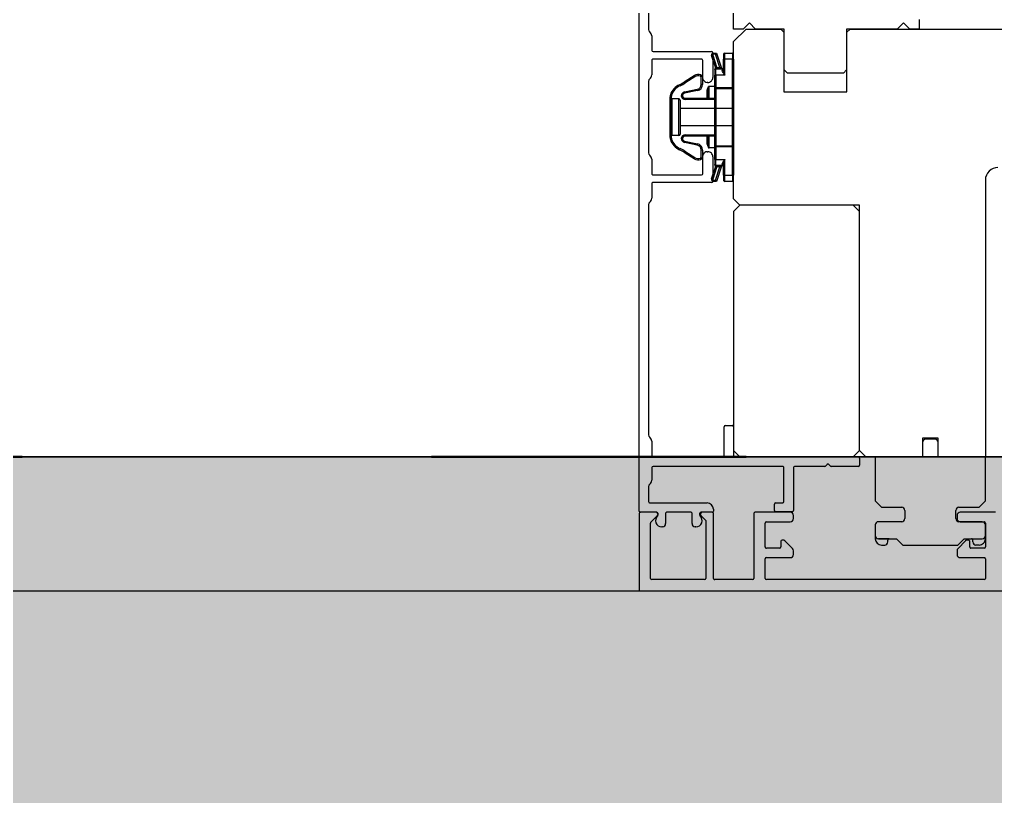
# Model space of a CAD drawing. Header units: centimetres. Extents: x 0.3 to 84.3, y 0.3 to 59.7.
# Drawn here: x 41.4031 to 41.7132, y 16.0061 to 16.253 of the extents above; entities that cross this region are included whole.
import ezdxf

# ---------------------------------------------------------------- set-up
doc = ezdxf.new("R2010")
doc.units = ezdxf.units.CM
for name, pattern in [('AUSGEZOGEN', [0]), ('LINIE_23', [0.79, 0.4, -0.13, 0, -0.13, 0, -0.13]), ('PHANTOM', [63.50000000000001, 31.75, -6.35, 6.35, -6.35, 6.35, -6.35]), ('PUNKT', [6.35, 0, -6.35]), ('RAND', [44.449999999999996, 12.7, -6.35, 12.7, -6.35, 0, -6.35]), ('VERDECKT', [9.524999999999999, 6.35, -3.175])]:
    doc.linetypes.add(name, pattern=pattern)
for name, color, linetype, lineweight in [('Bauachsen grob', 7, 'RAND', 25), ('Bodenplatte', 7, 'AUSGEZOGEN', 35), ('Decke', 7, 'AUSGEZOGEN', 35), ('Fenster', 7, 'AUSGEZOGEN', 35), ('Wand Beton bewehrt', 7, 'AUSGEZOGEN', 35)]:
    doc.layers.add(name, color=color, linetype=linetype, lineweight=lineweight)

msp = doc.modelspace()

# ---------------------------------------------------------------- hatches: boundary and pattern name
at = {"layer": 'Bodenplatte', "linetype": 'AUSGEZOGEN', "lineweight": 25, "true_color": 0xe0ffe0}
msp.add_hatch(color=254, dxfattribs=at).paths.add_polyline_path([(31.65999929904939, 16.11399973863363), (31.65999929904939, 15.95399974220991), (62.71999860480428, 15.95399974220991), (62.71999860480428, 16.11399973863363)])

# ---------------------------------------------------------------- linework, layer by layer
at = {"layer": 'Bauachsen grob', "color": 32, "linetype": 'LINIE_23', "lineweight": 50, "true_color": 0xc36e14}
msp.add_line((21.96399951577186, 16.11399973863363), (72.41599838808173, 16.11399973863363), dxfattribs=at)
at = {"layer": 'Bodenplatte', "color": 92, "linetype": 'VERDECKT', "lineweight": 35, "true_color": 0x00c600}
msp.add_line((62.71999860480428, 16.11399973863363), (31.65999929904939, 16.11399973863363), dxfattribs=at)
at = {"layer": 'Decke', "color": 92, "linetype": 'PHANTOM', "lineweight": 35, "true_color": 0x00c600}
msp.add_line((31.65999929904939, 16.11399973863363), (62.71999860480428, 16.11399973863363), dxfattribs=at)
at = {"layer": 'Fenster', "color": 7, "linetype": 'AUSGEZOGEN', "lineweight": 25}
for p, q in [((41.60000100270044, 16.09679896631606), (41.60000066734327, 16.28959896230154)), ((41.63000065273539, 16.24999901533592), (41.63000058315922, 16.28999901444177)), ((41.60301839388553, 16.27659896784108), (41.60300073646334, 16.24987359151151)), ((41.63500064914482, 16.25199902398822), (41.63300065266833, 16.24999902055415)), ((41.63700065257893, 16.2499990275117), (41.63500064914482, 16.25199902398822)), ((41.68400064804953, 16.25199910921901), (41.68200065157304, 16.24999910578495)), ((41.68600065148363, 16.24999911274253), (41.68400064804953, 16.25199910921901)), ((41.68900064613295, 16.25303670904619), (41.68900065141654, 16.24999911796076)), ((41.60400073999617, 16.2478242031389), (41.60400074797604, 16.24322420324175)), ((41.63300065266833, 16.24999902055415), (41.63000065273539, 16.24999901533592)), ((41.63000065946262, 16.24599901535735), (41.63400065241559, 16.24999902224581)), ((41.63400065241559, 16.24999902224581), (41.64500065240008, 16.2499990414352)), ((41.64610065237551, 16.24999904334027), (41.63700065257893, 16.2499990275117)), ((41.64500065240008, 16.2499990414352), (41.64600065411715, 16.24899904319691)), ((41.64600065411715, 16.24899904319691), (41.64600068716583, 16.22999904362164)), ((41.64610067498779, 16.23699904363089), (41.64610065237551, 16.24999904334027)), ((41.68200065157304, 16.24999910578495), (41.66590065193292, 16.24999907778052)), ((41.66590065193292, 16.24999907778052), (41.66590067454518, 16.23699907807109)), ((41.66600065367009, 16.24899907798499), (41.66700065190832, 16.2499990797021)), ((41.66600068671877, 16.22999907840977), (41.66600065367009, 16.24899907798499)), ((41.66700065190832, 16.2499990797021), (41.74600064946476, 16.24999921729637)), ((41.68900065141654, 16.24999911796076), (41.68600065148363, 16.24999911274253)), ((41.63000074643284, 16.19599901636043), (41.63000065946262, 16.24599901535735)), ((41.60440074866099, 16.24282420394457), (41.62300075648731, 16.24282423628884)), ((41.62303016398901, 16.24160535546089), (41.62341055371334, 16.24172906338491)), ((41.62423893813877, 16.23788849359312), (41.62303016398901, 16.24160535546089)), ((41.62340075717395, 16.24242423699407), (41.62340077074827, 16.2346242372119)), ((41.62341055371334, 16.24172906338491), (41.62461932786306, 16.23801220151713)), ((41.62360074752908, 16.24239091733353), (41.62457468898712, 16.24239091903214)), ((41.62360074752908, 16.24239091733353), (41.62360074822669, 16.24199091734249)), ((41.62428415337433, 16.24199091853443), (41.62360074822669, 16.24199091734249)), ((41.62457468898712, 16.24239091903214), (41.62428415337433, 16.24199091853443)), ((41.62565004982579, 16.2377909210105), (41.62428415337433, 16.24199091853443)), ((41.62457468898712, 16.24239091903214), (41.62603043955012, 16.23791462893451)), ((41.62680074815515, 16.24199092292342), (41.62680075094566, 16.24039092295925)), ((41.62720074744862, 16.24239092361213), (41.62960074739497, 16.24239092779785)), ((41.62720075093671, 16.24039092365684), (41.62720074744862, 16.24239092361213)), ((41.62960074739497, 16.24239092779785), (41.62960075088309, 16.24039092784256)), ((41.63000075087414, 16.24039092854023), (41.63000074808364, 16.24199092850445)), ((41.60400075354212, 16.24002420328352), (41.60400076156476, 16.23542420338626)), ((41.61980076072251, 16.24042423080369), (41.60440075283556, 16.24042420397214)), ((41.62020077157726, 16.23418991706567), (41.62020076141121, 16.24002423151019)), ((41.62423893813877, 16.23788849359312), (41.62461932786306, 16.23801220151713)), ((41.62720075093671, 16.24039092365684), (41.62680075094566, 16.24039092295925)), ((41.62680075654607, 16.23717977741299), (41.62680075094566, 16.24039092295925)), ((41.62960075088309, 16.24039092784256), (41.62720075093671, 16.24039092365684)), ((41.627200759657, 16.23539092376859), (41.62720075093671, 16.24039092365684)), ((41.62960075088309, 16.24039092784256), (41.63000075087414, 16.24039092854023)), ((41.62960076653886, 16.23141428889431), (41.62960075088309, 16.24039092784256)), ((41.63000075087414, 16.24039092854023), (41.63000076652991, 16.23141428959189)), ((41.61460811174741, 16.23338928256804), (41.61744998464621, 16.23519976224484)), ((41.61744998464621, 16.23519976224484), (41.61766490507312, 16.23486240604889)), ((41.61754373126055, 16.23525594491062), (41.6177399023646, 16.23490735218152)), ((41.61956983429909, 16.23540917560495), (41.61942832156336, 16.23503504442683)), ((41.61958017603704, 16.235405296517), (41.61944073164891, 16.23503038952127)), ((41.61970075477714, 16.23493367549236), (41.61944073164891, 16.23503038952127)), ((41.61958017603704, 16.235405296517), (41.61984019916525, 16.23530858248819)), ((41.61970075477714, 16.23493367549236), (41.61984019916525, 16.23530858248819)), ((41.62010075476818, 16.23493367618999), (41.61970075477714, 16.23493367549236)), ((41.61970075915947, 16.23242094092357), (41.61970075477714, 16.23493367549236)), ((41.62010075476818, 16.23493367618999), (41.62010075915056, 16.2324209416212)), ((41.62400075693805, 16.23699091815188), (41.62400075661427, 16.23717655861274)), ((41.62400075693805, 16.23699091815188), (41.62400075972852, 16.23539091818766)), ((41.62400075972852, 16.23539091818766), (41.6244007597196, 16.23539091888529)), ((41.62400076666402, 16.2314142791276), (41.62400075972852, 16.23539091818766)), ((41.62401233870956, 16.2372721183554), (41.62400076721897, 16.23717947198007)), ((41.62404505398652, 16.23735952280345), (41.62401233870956, 16.2372721183554)), ((41.62410961902435, 16.23745085641531), (41.62404505398652, 16.23735952280345)), ((41.62420584642859, 16.23748529752302), (41.62410961902435, 16.23745085641531)), ((41.62412965250988, 16.23747067248965), (41.62419874828777, 16.23755439546249)), ((41.62419874828777, 16.23755439546249), (41.62423929767249, 16.23764218878769)), ((41.62429280161076, 16.23749365208633), (41.62420584642859, 16.23748529752302)), ((41.62423929767249, 16.23764218878769), (41.6242564722567, 16.23772408421214)), ((41.6242564722567, 16.23772408421214), (41.62425833492174, 16.23777785247476)), ((41.62425833492174, 16.23777785247476), (41.62465812142907, 16.2377909192805)), ((41.62439871899258, 16.23748411296775), (41.62429280161076, 16.23749365208633)), ((41.62453894777144, 16.23756746216432), (41.6244007560696, 16.23748373907092)), ((41.6244007560696, 16.23748373907092), (41.62440075623148, 16.23739091884059)), ((41.62440075623148, 16.23739091884059), (41.62640075618678, 16.23739092232868)), ((41.6244007597196, 16.23539091888529), (41.62440075623148, 16.23739091884059)), ((41.627200759657, 16.23539092376859), (41.6244007597196, 16.23539091888529)), ((41.6244007597196, 16.23539091888529), (41.62440076665507, 16.23141427982519)), ((41.62462004669399, 16.23765525556018), (41.62453894777144, 16.23756746216432)), ((41.62465439600521, 16.23773715101461), (41.62462004669399, 16.23765525556018)), ((41.62465812142907, 16.2377909192805), (41.62465439600521, 16.23773715101461)), ((41.62465812142907, 16.2377909192805), (41.62565004982579, 16.2377909210105)), ((41.62603043955012, 16.23791462893451), (41.62565004982579, 16.2377909210105)), ((41.6257305121396, 16.2376672138902), (41.62565004982579, 16.2377909210105)), ((41.62603043955012, 16.23791462893451), (41.62611090207969, 16.23766721455359)), ((41.62640075618678, 16.23739092232868), (41.62640075707499, 16.23688163432508)), ((41.62648571894046, 16.23654658481646), (41.62640075707499, 16.23688163432508)), ((41.62668094025042, 16.23617455814911), (41.62648571894046, 16.23654658481646)), ((41.62690752219081, 16.23581923052857), (41.62668094025042, 16.23617455814911)), ((41.62680075654607, 16.23717977741299), (41.62684323788787, 16.23677771789903)), ((41.62684323788787, 16.23677771789903), (41.62694084899701, 16.23633128565984)), ((41.627200759657, 16.23539092376859), (41.62690752219081, 16.23581923052857)), ((41.62694084899701, 16.23633128565984), (41.62705414040101, 16.23590489223853)), ((41.62705414040101, 16.23590489223853), (41.627200759657, 16.23539092376859)), ((41.64710067670482, 16.2359990453927), (41.64610067498779, 16.23699904363089)), ((41.66490067630695, 16.23599907635408), (41.64710067670482, 16.2359990453927)), ((41.66590067454518, 16.23699907807109), (41.66490067630695, 16.23599907635408)), ((41.60300076516138, 16.2333748115349), (41.60300080474431, 16.21067359234872)), ((41.61282408158734, 16.23232008747391), (41.61298709728044, 16.23195481240401)), ((41.61447464429547, 16.23329641742525), (41.61471625821277, 16.2329776342579)), ((41.61460811174741, 16.23338928256804), (41.6148230321743, 16.23305192637208)), ((41.61766490507312, 16.23486240604889), (41.6148230321743, 16.23305192637208)), ((41.62010075915056, 16.2324209416212), (41.61970075915947, 16.23242094092357)), ((41.62090787986487, 16.23331712611217), (41.62031792935554, 16.2339070745637)), ((41.62180077357453, 16.23302423445721), (41.62161498714109, 16.23302423413316)), ((41.60990428891543, 16.22910364283976), (41.6102835855472, 16.22897662292798)), ((41.61435554674119, 16.23002618019146), (41.61841975061765, 16.23085305919708)), ((41.61443529459677, 16.22963421045747), (41.61435554674119, 16.23002618019146)), ((41.61849949847328, 16.23046108946306), (41.61443529459677, 16.22963421045747)), ((41.61849949847328, 16.23046108946306), (41.61841975061765, 16.23085305919708)), ((41.62160076830237, 16.23050564871492), (41.62160077268826, 16.22799088548637)), ((41.6216128296586, 16.23057405276314), (41.62203753041933, 16.2317409148452)), ((41.62161283416382, 16.22799088550737), (41.6216128296586, 16.23057405276314)), ((41.62206242744912, 16.23174091488864), (41.62203753041933, 16.2317409148452)), ((41.62206242744912, 16.23174091488864), (41.62206243398939, 16.22799088629159)), ((41.62210745183085, 16.23174091496722), (41.6220796381663, 16.2317409149187)), ((41.62216075454388, 16.23174091506012), (41.62210745183085, 16.23174091496722)), ((41.62221370807137, 16.23174091515248), (41.62216075454388, 16.23174091506012)), ((41.62400076609433, 16.23174091826923), (41.62225036596907, 16.23174091521646)), ((41.62225037250934, 16.22799088661932), (41.62225036596907, 16.23174091521646)), ((41.62400076666402, 16.2314142791276), (41.62440076665507, 16.23141427982519)), ((41.62400079953383, 16.21256752916588), (41.62400076666402, 16.2314142791276)), ((41.62440076665507, 16.23141427982519), (41.62960076653886, 16.23141428889431)), ((41.62440076728717, 16.23105184232595), (41.62440076665507, 16.23141427982519)), ((41.62960076717096, 16.23105185139503), (41.62440076728717, 16.23105184232595)), ((41.62440076728717, 16.23105184232595), (41.62440079889277, 16.2129299673627)), ((41.63000076652991, 16.23141428959189), (41.62960076653886, 16.23141428889431)), ((41.62960076717096, 16.23105185139503), (41.62960076653886, 16.23141428889431)), ((41.62960079877653, 16.21292997643182), (41.62960076717096, 16.23105185139503)), ((41.63000076652991, 16.23141428959189), (41.63000079939968, 16.21256753963016)), ((41.64600068716583, 16.22999904362164), (41.66600068671877, 16.22999907840977)), ((41.60980079471383, 16.21551316929472), (41.60980077211892, 16.22846853979281)), ((41.60980077211892, 16.22846853979281), (41.61020077210998, 16.22846854049044)), ((41.61040077328745, 16.2277908473001), (41.60980077225443, 16.22839084624025)), ((41.61020077210998, 16.22846854049044), (41.61020079470489, 16.21551316999235)), ((41.61260077323826, 16.22779085113703), (41.61040077328745, 16.2277908473001)), ((41.61040077328745, 16.2277908473001), (41.61040079351852, 16.2161908475594)), ((41.61260079346933, 16.21619085139633), (41.61260077323826, 16.22779085113703)), ((41.61300077392697, 16.22739085184362), (41.61300079276276, 16.21659085208499)), ((41.61460077284472, 16.22799087327794), (41.62400077263462, 16.22799088967213)), ((41.61460077284472, 16.22799087327794), (41.61460077354234, 16.22759087328696)), ((41.62400077333223, 16.22759088968105), (41.61460077354234, 16.22759087328696)), ((41.6300007780815, 16.22479088155065), (41.61300077846148, 16.22479085190171)), ((41.63000078784822, 16.21919088167584), (41.61300078822821, 16.2191908520269)), ((41.61460079307573, 16.2163909022182), (41.62400079286562, 16.21639091861234)), ((41.61460079377335, 16.21599090222717), (41.61460079307573, 16.2163909022182)), ((41.61040079351852, 16.2161908475594), (41.60980079457835, 16.21559084652636)), ((41.60980079471383, 16.21551316929472), (41.61020079470489, 16.21551316999235)), ((41.60990432523101, 16.21487803225396), (41.61028361911862, 16.21500506035973)), ((41.61260079346933, 16.21619085139633), (41.61040079351852, 16.2161908475594)), ((41.6144351294347, 16.21434565944265), (41.61435538294634, 16.21395368943045)), ((41.61841978153328, 16.21312678557415), (41.61435538294634, 16.21395368943045)), ((41.6144351294347, 16.21434565944265), (41.61849952802164, 16.21351875558626)), ((41.62400079356323, 16.21599091862131), (41.61460079377335, 16.21599090222717)), ((41.61849952802164, 16.21351875558626), (41.61841978153328, 16.21312678557415)), ((41.62160079361689, 16.21599091443555), (41.62160079800272, 16.21347617988795)), ((41.6216128595976, 16.21340777588184), (41.62161285509244, 16.2159909144566)), ((41.6216128595976, 16.21340777588184), (41.62203756442846, 16.21224091528111)), ((41.62206245491802, 16.21599091524072), (41.62206246145823, 16.21224091532454)), ((41.62225039997817, 16.21224091565232), (41.62225039343798, 16.2159909155685)), ((41.6128241057113, 16.21166168714713), (41.61298711956334, 16.21202696303863)), ((41.61447881741921, 16.21068222262393), (41.61472062706689, 16.21100085734761)), ((41.61461326940671, 16.21058861151428), (41.61482818865684, 16.21092596845993)), ((41.61743877768915, 16.20878857114376), (41.61461326940671, 16.21058861151428)), ((41.61482818865684, 16.21092596845993), (41.61765369693931, 16.20912592808941)), ((41.62010079553511, 16.2115589090135), (41.61970079554406, 16.21155890831592)), ((41.61970079992299, 16.20904813412022), (41.61970079554406, 16.21155890831592)), ((41.62010079553511, 16.2115589090135), (41.62010079991404, 16.2090481348178)), ((41.62031797069368, 16.21014138956293), (41.6209079191507, 16.21073134006674)), ((41.62161502540796, 16.21102423450571), (41.6218008118414, 16.21102423482798)), ((41.62203756442846, 16.21224091528111), (41.62206246145823, 16.21224091532454)), ((41.62207967217542, 16.21224091535455), (41.62210748583996, 16.21224091540308)), ((41.62210748583996, 16.21224091540308), (41.62216078855298, 16.21224091549602)), ((41.62216078855298, 16.21224091549602), (41.62221374208048, 16.21224091558842)), ((41.62400080010345, 16.21224091870513), (41.62225039997817, 16.21224091565232)), ((41.62400079953383, 16.21256752916588), (41.62440079952489, 16.21256752986342)), ((41.62400080646927, 16.20859091878674), (41.62400079953383, 16.21256752916588)), ((41.62440079889277, 16.2129299673627), (41.62960079877653, 16.21292997643182)), ((41.62440079952489, 16.21256752986342), (41.62440079889277, 16.2129299673627)), ((41.62960079940863, 16.21256753893254), (41.62440079952489, 16.21256752986342)), ((41.62440079952489, 16.21256752986342), (41.62440080646032, 16.20859091948433)), ((41.62960079940863, 16.21256753893254), (41.62960079877653, 16.21292997643182)), ((41.62960079940863, 16.21256753893254), (41.63000079939968, 16.21256753963016)), ((41.62960081506436, 16.2035909286652), (41.62960079940863, 16.21256753893254)), ((41.63000079939968, 16.21256753963016), (41.63000081505542, 16.20359092936279)), ((41.6040008081808, 16.20862420397607), (41.60400081616069, 16.20402420407891)), ((41.61743877768915, 16.20878857114376), (41.61765369693931, 16.20912592808941)), ((41.61747625934361, 16.20876527016189), (41.61768368226285, 16.20910728730392)), ((41.6195699676295, 16.20857262163658), (41.61942843916778, 16.20894674686611)), ((41.61944060414151, 16.20895131117132), (41.61970079992299, 16.20904813412022)), ((41.61958010510763, 16.20857642522429), (41.61944060414151, 16.20895131117132)), ((41.61984030088908, 16.20867324817314), (41.61958010510763, 16.20857642522429)), ((41.61970079992299, 16.20904813412022), (41.62010079991404, 16.2090481348178)), ((41.61984030088908, 16.20867324817314), (41.61970079992299, 16.20904813412022)), ((41.62020082402976, 16.20402423220885), (41.62020081389935, 16.20985854665342)), ((41.62340081458125, 16.20942423763936), (41.62340082814165, 16.20162423785719)), ((41.62400080646927, 16.20859091878674), (41.62440080646032, 16.20859091948433)), ((41.62400080646927, 16.20859091878674), (41.62400080925974, 16.20699091882247)), ((41.62400080958352, 16.20680527836171), (41.62400080925974, 16.20699091882247)), ((41.62440080646032, 16.20859091948433), (41.62720080639772, 16.20859092436772)), ((41.62440080994844, 16.20659091952902), (41.62440080646032, 16.20859091948433)), ((41.62640080901549, 16.20710021102073), (41.62646950794536, 16.20739576582533)), ((41.62640080901549, 16.20710021102073), (41.62640080990371, 16.20659092301717)), ((41.62646950794536, 16.20739576582533), (41.6266811558144, 16.20780756597442)), ((41.6266811558144, 16.20780756597442), (41.62692975288581, 16.20819573652875)), ((41.62683515863063, 16.20715673500968), (41.62680080952654, 16.20680206932807)), ((41.62694098206242, 16.20765089493016), (41.62683515863063, 16.20715673500968)), ((41.62692975288581, 16.20819573652875), (41.62720080639772, 16.20859092436772)), ((41.62706528012421, 16.20811669929185), (41.62694098206242, 16.20765089493016)), ((41.62720080639772, 16.20859092436772), (41.62706528012421, 16.20811669929185)), ((41.62720081511799, 16.20359092447948), (41.62720080639772, 16.20859092436772)), ((41.62303023240641, 16.20237647812797), (41.62423899359128, 16.2060933442121)), ((41.62461938374713, 16.20596963761487), (41.62341062256223, 16.20225277153076)), ((41.62400082019839, 16.20680236499434), (41.62400581726359, 16.20674218336117)), ((41.62400581726359, 16.20674218336117), (41.62404108998398, 16.20663034533181)), ((41.62404108998398, 16.20663034533181), (41.62410967295037, 16.20653098093881)), ((41.62412970650502, 16.20651116493428), (41.62410967295037, 16.20653098093881)), ((41.62410967295037, 16.20653098093881), (41.62420590008933, 16.20649654024296)), ((41.62416072625091, 16.20647919923527), (41.62412970650519, 16.2065111649341)), ((41.62420272202073, 16.20642096842039), (41.62416072625091, 16.20647919923527)), ((41.62423933464949, 16.20633970371596), (41.62420272202073, 16.20642096842039)), ((41.62420590008933, 16.20649654024296), (41.62429285328812, 16.2064881859189)), ((41.62461938374713, 16.20596963761487), (41.62423899359128, 16.2060933442121)), ((41.62425652499738, 16.20625777455435), (41.62423933464949, 16.20633970371596)), ((41.62425838998834, 16.20620398539809), (41.62425652499738, 16.20625777455435)), ((41.62465817654125, 16.20619091998683), (41.62425838998834, 16.20620398539809)), ((41.62428422313659, 16.2019909194285), (41.625650104938, 16.20619092171683)), ((41.62429285328812, 16.2064881859189), (41.62439877293699, 16.206497725377)), ((41.62640080990371, 16.20659092301717), (41.62440080994844, 16.20659091952902)), ((41.62440080994841, 16.20659091952902), (41.62440081011032, 16.20649809929865)), ((41.62440081011032, 16.20649809929865), (41.62446284954635, 16.20646613365371)), ((41.62446284954635, 16.20646613365371), (41.62454684098442, 16.20640790291209)), ((41.62454684098442, 16.20640790291209), (41.62462006610022, 16.20632663827146)), ((41.62603049509383, 16.20606721511968), (41.62457476014464, 16.20159091994415)), ((41.62462006610022, 16.20632663827146), (41.62465444665309, 16.20624470913986)), ((41.62465444665309, 16.20624470913986), (41.62465817654125, 16.20619091998683)), ((41.625650104938, 16.20619092171683), (41.62465817654125, 16.20619091998683)), ((41.625650104938, 16.20619092171683), (41.62573056682029, 16.20631462911779)), ((41.62603049509383, 16.20606721511968), (41.625650104938, 16.20619092171683)), ((41.62611095676036, 16.20631462978122), (41.62603049509383, 16.20606721511968)), ((41.62680081512693, 16.20359092378185), (41.62680080952654, 16.20680206932807)), ((41.60400082172678, 16.20082420412063), (41.60400082974942, 16.19622420422348)), ((41.60440081684565, 16.20362420478173), (41.61980082473259, 16.20362423152397)), ((41.62300082884654, 16.20122423717085), (41.60440082102021, 16.20122420480935)), ((41.62303023240641, 16.20237647812797), (41.62341062256223, 16.20225277153076)), ((41.62360081798895, 16.20199091823661), (41.62428422313659, 16.2019909194285)), ((41.6236008186866, 16.20159091824553), (41.62360081798895, 16.20199091823661)), ((41.62457476014464, 16.20159091994415), (41.6236008186866, 16.20159091824553)), ((41.62457476014464, 16.20159091994415), (41.62428422313659, 16.2019909194285)), ((41.62720081511799, 16.20359092447948), (41.62680081512693, 16.20359092378185)), ((41.62680081512693, 16.20359092378185), (41.62680081791743, 16.20199092381759)), ((41.62720081511799, 16.20359092447948), (41.62960081506436, 16.2035909286652)), ((41.62720081860611, 16.20159092452419), (41.62720081511799, 16.20359092447948)), ((41.62960081855246, 16.2015909287099), (41.62720081860611, 16.20159092452419)), ((41.62960081506436, 16.2035909286652), (41.63000081505542, 16.20359092936279)), ((41.62960081506436, 16.2035909286652), (41.62960081855246, 16.2015909287099)), ((41.63000081784592, 16.20199092939857), (41.63000081505542, 16.20359092936279)), ((41.71000073408494, 16.20199915558328), (41.71000088750611, 16.11399915755033)), ((41.63200074986692, 16.19399901988764), (41.63000074643284, 16.19599901636043)), ((41.60300083334604, 16.19417481237207), (41.60300096054252, 16.12104836128601)), ((41.63200074986692, 16.19399901993825), (41.63000075339046, 16.19199901650409)), ((41.63000075339046, 16.19199901650409), (41.63000088558518, 16.11599901820296)), ((41.6700007491385, 16.19399908605569), (41.63200074986692, 16.19399901988764)), ((41.66800074906222, 16.19399908255677), (41.63200074986692, 16.19399901993825)), ((41.6700007524963, 16.19199908608029), (41.66800074906222, 16.19399908255677)), ((41.67000088481203, 16.11599908779922), (41.6700007491385, 16.19399908605569)), ((41.67000088469105, 16.11599908777916), (41.6700007524963, 16.19199908608029)), ((41.62700097189686, 16.11439901302065), (41.62700095589435, 16.12359901281502)), ((41.62740095518965, 16.12399901350182), (41.62960095514046, 16.12399901732852)), ((41.63000095582729, 16.12359901803325), (41.63000097182984, 16.11439901823892)), ((41.60400096407532, 16.11899897291337), (41.60400097205434, 16.11439897301625)), ((41.69500087737708, 16.11999913125538), (41.69000087748734, 16.11999912253514)), ((41.69000087748734, 16.11999912253514), (41.6900008877317, 16.11399912266925)), ((41.69000088011683, 16.11859912258361), (41.69000088811809, 16.11399912269244)), ((41.69250087832153, 16.11959912690977), (41.69100087835506, 16.11959912430062)), ((41.694000878288, 16.11959912951889), (41.69250087832153, 16.11959912690977)), ((41.69500088784142, 16.11399913138949), (41.69500087737708, 16.11999913125538)), ((41.69500088800633, 16.11399913138949), (41.69500088000503, 16.11859913128065)), ((41.60440097274118, 16.11399897371907), (41.62660097260159, 16.11399901233381)), ((41.63000088558518, 16.11599901820296), (41.63200088901928, 16.11399902172648)), ((41.63040097251665, 16.1139990189436), (41.66960097164038, 16.1139990871282)), ((41.63200088901928, 16.11399902172648), (41.66800088821456, 16.11399908434501)), ((41.66800088821456, 16.11399908434501), (41.67000088469105, 16.11599908777916)), ((41.67200088824614, 16.11399909132652), (41.67000088481203, 16.11599908779922)), ((41.6900008877317, 16.11399912266925), (41.67200088824614, 16.11399909132652)), ((41.69000088811809, 16.11399912269244), (41.6750008884534, 16.1139990966251)), ((41.6750008884534, 16.1139990966251), (41.67500091279972, 16.09999909695344)), ((41.71000088750611, 16.11399915755033), (41.69500088784142, 16.11399913138949)), ((41.71000088767101, 16.11399915750426), (41.69500088800633, 16.11399913138949)), ((41.71000091202801, 16.0999991578326), (41.71000088767101, 16.11399915750426)), ((41.64560105996218, 16.11099904544972), (41.60440097796022, 16.11099897378613)), ((41.65891102632377, 16.11099906860118), (41.64940105987726, 16.11099905205952)), ((41.65971813325133, 16.11164049267227), (41.6591938688363, 16.11111622643343)), ((41.66080808495786, 16.11111622918579), (41.66028381866363, 16.11164049365625)), ((41.66960097685857, 16.11099908719535), (41.6610909278678, 16.11099907239286)), ((41.67000097232719, 16.11359908783293), (41.67000097615389, 16.11139908788209)), ((41.60400097866493, 16.11059897309742), (41.60400098564394, 16.10659897318683)), ((41.64600107943458, 16.09979904585175), (41.64600106064902, 16.11059904615445)), ((41.64900106058197, 16.11059905137268), (41.64900108423788, 16.09699905113262)), ((41.60300098924056, 16.10454958133542), (41.60300099750378, 16.09979897146723)), ((41.60340099819062, 16.09939897217192), (41.62160099781332, 16.09939900382915)), ((41.64300108437199, 16.09699904069612), (41.64300108089319, 16.09899904065142)), ((41.64340108018848, 16.09939904133826), (41.64560108013929, 16.09939904516491)), ((41.67500091279972, 16.09999909695344), (41.67700091623305, 16.09799910047396)), ((41.70800091555228, 16.09799915439549), (41.71000091202801, 16.0999991578326)), ((41.60000089004324, 16.09599896839136), (41.60000093213684, 16.07179896812436)), ((41.60540088922679, 16.09639897777516), (41.60040088933854, 16.09639896907811)), ((41.60560100338919, 16.09639897606567), (41.60040100338725, 16.0963989670207)), ((41.60377663053919, 16.09332618281255), (41.60582515506761, 16.09537471446734)), ((41.60600100479118, 16.09558783116146), (41.60600100407601, 16.09599897677031)), ((41.60840100402236, 16.09599898094494), (41.60840100958847, 16.09279898101645)), ((41.61640100314776, 16.09639899485119), (41.60880100331765, 16.09639898163178)), ((41.6168010094007, 16.09279899562749), (41.6168010038346, 16.09599899555592)), ((41.61920100378094, 16.09599899973046), (41.61920100449609, 16.0955878541216)), ((41.6195766266228, 16.09537473757878), (41.6212008939072, 16.09375047594495)), ((41.62320100299578, 16.09639900667922), (41.61960100307624, 16.0963990004173)), ((41.62320088882888, 16.09639900792864), (41.62000088890042, 16.09639900236253)), ((41.62360092534745, 16.07539900990173), (41.62360088951569, 16.09599900863337)), ((41.62360100124742, 16.09739900735263), (41.62360100229108, 16.09679900736606)), ((41.63640097209202, 16.09599903129579), (41.63640100792375, 16.07539903216626)), ((41.64800097113696, 16.09639905146396), (41.63680097138732, 16.09639903198263)), ((41.64860108494258, 16.09659905044569), (41.64340108505883, 16.09659904140081)), ((41.64900097459341, 16.09439905324808), (41.64900097285403, 16.09539905322568)), ((41.67700091623305, 16.09799910047396), (41.6834009160676, 16.09799911159858)), ((41.68440091778313, 16.09699911336038), (41.68440092230559, 16.09439911342961)), ((41.70060092200348, 16.09439914160794), (41.70060091748103, 16.09699914153876)), ((41.70100092001547, 16.09539914367465), (41.70100092175488, 16.094399143697)), ((41.70160091571779, 16.09799914325577), (41.70800091555228, 16.09799915439549)), ((41.71320091800334, 16.09639916487303), (41.7020009182537, 16.09639914539166)), ((41.60360092579448, 16.07539897511365), (41.60360089534979, 16.09290191844762)), ((41.6212008939072, 16.09375047594495), (41.62120092582785, 16.0753990057272)), ((41.64000099044919, 16.08539906564638), (41.64000097722976, 16.09299903762472)), ((41.64040097652506, 16.09339903831151), (41.64800097635518, 16.09339905153102)), ((41.6750009260693, 16.09239909712392), (41.67500093198329, 16.08899909721431)), ((41.68340092406735, 16.0933991117126), (41.67600092430753, 16.09339909884098)), ((41.70900092348034, 16.09339915624137), (41.70160092372056, 16.0933991433697)), ((41.70200092347193, 16.09339914545872), (41.70960092330205, 16.09339915867822)), ((41.71000092398884, 16.09299915938291), (41.71000093720827, 16.08539918740458)), ((41.71000093111137, 16.08899915809353), (41.71000092519739, 16.09239915800309)), ((41.60740101135021, 16.09179897929944), (41.60720101135469, 16.09179897895151)), ((41.61800101111328, 16.09179899773713), (41.61780101111774, 16.0917989973892)), ((41.64500098716176, 16.08719904646582), (41.64500099029264, 16.08539907434342)), ((41.64558677285884, 16.08759904747576), (41.64540098645706, 16.08759904715266)), ((41.64870809791786, 16.08489194610788), (41.64629388013368, 16.08730615549348)), ((41.67500093198329, 16.0889990971999), (41.67500093372269, 16.08799909723666)), ((41.67940093357953, 16.08799910489006), (41.67600093370032, 16.08799909897607)), ((41.67600093370032, 16.08799909897607), (41.67900093358849, 16.08799910419435)), ((41.67900093358849, 16.08799910419435), (41.68180093352593, 16.08799910906464)), ((41.6790009353279, 16.0869991042167), (41.67900093428424, 16.08759910420327)), ((41.68180093352593, 16.08799910906464), (41.68380093695998, 16.08599911258811)), ((41.7012009365711, 16.08599914285383), (41.70320093304755, 16.08799914628789)), ((41.70370804088944, 16.08730625535991), (41.70129383150383, 16.08489203757572)), ((41.70320093304755, 16.08799914628789), (41.70600093298497, 16.08799915115829)), ((41.70460093354713, 16.08759915012529), (41.70441514714536, 16.0875991498021)), ((41.70500093736482, 16.08539917870758), (41.70500093423394, 16.08719915083002)), ((41.7056009329939, 16.08799915046252), (41.70900093287313, 16.08799915637647)), ((41.70600093298497, 16.08799915115829), (41.70900093287313, 16.08799915637647)), ((41.70600093472438, 16.08699915118065), (41.70600093368074, 16.08759915116721)), ((41.71000093111137, 16.08899915807911), (41.71000093285077, 16.08799915811587)), ((41.64460099099733, 16.08499907365659), (41.640400991136, 16.08499906635112)), ((41.64900099442264, 16.08299905346321), (41.64900099236009, 16.08418483985197)), ((41.67700093715679, 16.08599910076023), (41.67800093708964, 16.08599910249964)), ((41.68380093695998, 16.08599911258811), (41.69250093676557, 16.08599912772102)), ((41.69250093676557, 16.08599912772102), (41.7012009365711, 16.08599914285383)), ((41.7010009395215, 16.08418493030086), (41.70100094158408, 16.0829991439121)), ((41.70960093791297, 16.08499918671778), (41.70540093805165, 16.08499917941226)), ((41.70800093637429, 16.08599915468176), (41.70700093644145, 16.0859991529424)), ((41.64000100784327, 16.07539903842813), (41.64000099705899, 16.08159903783985)), ((41.64040099635428, 16.08199903852669), (41.64800099618439, 16.08199905174615)), ((41.70200094330112, 16.0819991456739), (41.70960094313126, 16.08199915889336)), ((41.71000094381807, 16.0815991595981), (41.71000095460239, 16.07539916018632)), ((41.62080092653252, 16.07499900504041), (41.60400092648132, 16.07499897581834)), ((41.63600100862845, 16.07499903147946), (41.62400092603426, 16.07499901060647)), ((41.70960095531643, 16.07499915949952), (41.64040100852076, 16.07499903913285)), ((38.68559914267545, 16.07140019806525), (41.60040093282272, 16.07139950398455)), ((41.60040093282365, 16.07139896882909), (41.74960104353725, 16.0713992283484))]:
    msp.add_line(p, q, dxfattribs=at)
for centre, radius, start, end in [((41.60400073644097, 16.24987359324623), 0.000999999977648997, 180.0000993940677, 232.0202269492962), ((41.60240074003193, 16.24782420036326), 0.001599999964234592, 9.939040073260467e-05, 52.02022694900361), ((41.60440074796707, 16.24322420393554), 0.0003999999910534824, 180.0000993940677, 270.0000993930993), ((41.62360074857553, 16.24179091734694), 0.0005999999865889515, 90.00009992743256, 198.0152317920309), ((41.62300075718289, 16.24242423629775), 0.0003999999910625775, 9.973084876615619e-05, 90.00009963431262), ((41.62360074857553, 16.24179091734694), 0.0001999999955296563, 90.00009992743256, 198.015231792128), ((41.62720074814624, 16.24199092362104), 0.000399999991059303, 90.00009992743256, 180.0000996577323), ((41.62960074809259, 16.24199092780676), 0.0003999999910593043, 9.9657732298288e-05, 90.00009992743256), ((41.60440075353318, 16.24002420398105), 0.0003999999910534824, 90.00009992743256, 180.000099927996), ((41.61980076142012, 16.2400242308126), 0.0003999999910607585, 9.99279960037514e-05, 90.00009992946812), ((41.6238585484144, 16.23776478566896), 0.0007999999821184566, 1.87201514010553, 18.0152317924545), ((41.60240076160056, 16.23542420059574), 0.001599999964235303, 307.9799723722613, 9.99279960037514e-05), ((41.61852458678072, 16.23351298126499), 0.001999999955301924, 119.3687016017205, 122.5000999271289), ((41.61872075788477, 16.23316438853593), 0.002399999946355824, 69.2811949285098, 119.3687016016226), ((41.61852458678072, 16.23351298126499), 0.001599999964238309, 119.3687016015486, 122.5000999271543), ((41.61872075788477, 16.23316438853593), 0.001999999955296553, 69.28119492861101, 119.3687016017704), ((41.62027739797747, 16.23727983149514), 0.00239999994573319, 249.2811949283786, 249.5976201529899), ((41.6202773979777, 16.23727983149578), 0.001999999955350348, 249.2811949285439, 249.5976201530196), ((41.61970075477714, 16.23493367549235), 0.000399999991059303, 9.9657732298288e-05, 69.59762015276257), ((41.6244007569291, 16.2369909188495), 0.0003999999910593037, 90.00009992743256, 180.0000996577323), ((41.6238585484144, 16.23776478566896), 0.0003999999910594159, 1.872015140376393, 18.0152317922971), ((41.62649129180402, 16.23779092247758), 0.0003999999910595404, 198.0152317918132, 263.5019924004873), ((41.62640075548913, 16.2377909223197), 0.0003999999910592948, 270.0000999264147, 9.9657732298288e-05), ((41.60400076513903, 16.23337481327889), 0.0009999999776487524, 127.9799723720735, 180.000099927996), ((41.61502479344416, 16.22738887403092), 0.005399999879300608, 114.0503472766386, 161.4851890990632), ((41.61502479344416, 16.22738887403092), 0.004999999888241292, 114.0503472766481, 161.4851890990628), ((41.60940075203229, 16.23999086394064), 0.008399999812245445, 294.0503472766626, 307.1594192419679), ((41.60940075203229, 16.23999086394064), 0.00879999980330493, 294.0503472766562, 307.1594192419458), ((41.61568271388193, 16.23170250158818), 0.001999999955300754, 122.5000999271836, 127.1594192419461), ((41.61568271388193, 16.23170250158818), 0.001599999964240432, 122.5000999271543, 127.1594192419363), ((41.61810075919526, 16.23242093813305), 0.001599999964237213, 281.5000999271966, 9.9657732298288e-05), ((41.61810075919526, 16.23242093813305), 0.001999999955296528, 281.5000999271416, 9.966504635886799e-05), ((41.62060077156855, 16.23418991776328), 0.0003999999912807533, 180.000099927996, 225.0000999293641), ((41.621614985397, 16.23402423411079), 0.0009999999776555341, 225.0000999270612, 270.0000999266183), ((41.62180077078401, 16.23462423442142), 0.001599999964235758, 270.0000999271781, 9.99279960037514e-05), ((41.61180077207419, 16.2284685432809), 0.001999999955296207, 161.485189099005, 180.0000996577323), ((41.61180077207419, 16.2284685432809), 0.001599999964237221, 161.4851890991097, 180.0000996577323), ((41.61460077139716, 16.22882087325937), 0.00122999997250736, 101.5000999271496, 270.0000999268864), ((41.61460077139716, 16.22882087325937), 0.000829999981448055, 101.5000999272104, 270.0000999271138), ((41.62180076829789, 16.23050564906374), 0.0001999999955296517, 160.000099926643, 180.0000996577323), ((41.61260077393588, 16.22739085114594), 0.0003999999910593034, 9.9657732298288e-05, 90.00009992743256), ((41.61260079277171, 16.21659085138735), 0.0003999999910593034, 270.0000999274325, 9.9657732298288e-05), ((41.6146007952226, 16.21515994007399), 0.001230962144203016, 90.00009992683067, 258.5000999271591), ((41.61180079466913, 16.2155131727828), 0.001999999955296809, 180.0000996577323, 198.5160486766685), ((41.61502479271392, 16.21659291168193), 0.005399999879300607, 198.5160486766365, 245.9499415037345), ((41.61180079466913, 16.2155131727828), 0.001599999964237283, 180.0000996577323, 198.5160486767168), ((41.61502479271392, 16.21659291168193), 0.004999999888241301, 198.5160486766493, 245.9499415037057), ((41.6146007952226, 16.21515994007399), 0.0008309621531437148, 90.00009992703087, 258.5000999272973), ((41.61810079557979, 16.2115589055254), 0.0019999999552967, 9.966504635886799e-05, 78.50009992695321), ((41.62180079799825, 16.21347618023673), 0.0001999999955296517, 180.0000996577323, 200.0000999279971), ((41.60400080467379, 16.21067359398475), 0.000999999929488417, 180.0000937403029, 232.0202212947297), ((41.60940081481827, 16.20399089342631), 0.008399999812245344, 52.80539340646606, 65.9499415036859), ((41.60940081481827, 16.20399089342631), 0.00879999980330475, 52.80539340647259, 65.94994150370447), ((41.61568786565754, 16.21227539624232), 0.001999999955298317, 232.8053934064085, 237.5000999270728), ((41.61568786565751, 16.21227539624237), 0.001599999964234915, 232.8053934064841, 237.5000999270766), ((41.61810079557979, 16.2115589055254), 0.001599999964237399, 9.9657732298288e-05, 78.50009992719748), ((41.62060081389063, 16.20985854734726), 0.0003999999912818794, 135.0000993924848, 180.0000993904007), ((41.62161502714272, 16.21002423452805), 0.000999999977655421, 90.00009939452424, 135.0000993939242), ((41.62180081461703, 16.2094242348637), 0.001599999964235758, 9.939040073260467e-05, 90.00009939386268), ((41.60240080821659, 16.20862420120042), 0.001599999964234592, 9.939040073260467e-05, 52.02022694900361), ((41.61851337393994, 16.21047535587176), 0.001999999955287126, 237.5000999270804, 238.7644716475228), ((41.61872079685924, 16.21081737301382), 0.002399999946355815, 238.7644716476055, 290.7212134248546), ((41.61851337393994, 16.21047535587176), 0.001599999964230521, 237.5000999270082, 238.764471647445), ((41.61872079685924, 16.21081737301382), 0.001999999955296506, 238.7644716476283, 290.7212134248306), ((41.62027760993809, 16.20670199548885), 0.002399999946458374, 110.4110267089487, 110.7212134248376), ((41.62027760993816, 16.20670199548853), 0.00199999995566532, 110.4110267091423, 110.7212134249549), ((41.61970079992299, 16.20904813412021), 0.0003999999910593047, 290.4110267096882, 9.9657732298288e-05), ((41.62440080925079, 16.20699091952009), 0.0003999999910593015, 180.0000996577323, 270.0000999264147), ((41.60440081615172, 16.20402420477276), 0.0003999999910534824, 180.0000993940677, 270.0000993941171), ((41.61980082403867, 16.2040242315149), 0.0003999999910607585, 270.0000993930993, 9.939040073260467e-05), ((41.62385860343545, 16.20621705080925), 0.000399999991059409, 341.98496806182, 358.1281847142989), ((41.62385860343545, 16.20621705080925), 0.000799999982118565, 341.98496806182, 358.1281847142989), ((41.6264913469162, 16.20619092318401), 0.0003999999910595404, 96.4982074538839, 161.98496806182), ((41.62640081060133, 16.20619092302607), 0.0003999999910593063, 9.9657732298288e-05, 90.00009992641479), ((41.71400073399555, 16.20199916255947), 0.003999999910593032, 90.00009992712722, 180.000099927996), ((41.60440082171782, 16.2008242048183), 0.0003999999910534824, 90.00009992743256, 180.000099927996), ((41.62360081764014, 16.20219091823214), 0.0005999999865889543, 161.98496806182, 270.0000999274325), ((41.6230008281506, 16.20162423716187), 0.0003999999910619522, 270.0000996872371, 9.959188158145533e-05), ((41.62360081764014, 16.20219091823214), 0.0001999999955296532, 161.98496806182, 270.0000999274325), ((41.62720081790849, 16.2019909245152), 0.0003999999910593043, 180.0000996577323, 270.0000999274325), ((41.62960081785484, 16.20199092870097), 0.0003999999910593039, 270.0000999264147, 9.9657732298288e-05), ((41.60400083332369, 16.19417481411605), 0.0009999999776602248, 127.9799723721438, 180.0000999207012), ((41.60240082978518, 16.196224201433), 0.001599999964236781, 307.9799723722613, 9.99279960037514e-05), ((41.62740095588541, 16.12359901351074), 0.000399999991056211, 90.00009966077484, 180.0000996577323), ((41.62960095583622, 16.12359901733748), 0.0003999999910589395, 9.9657732298288e-05, 90.00009966179262), ((41.60400096052015, 16.12104836302068), 0.0009999999776533171, 180.0000993940677, 232.0202269489753), ((41.60240096411113, 16.11899897013781), 0.001599999964237845, 9.939040073260467e-05, 52.02022694880305), ((41.69100088009444, 16.11859912432295), 0.000999999977648258, 90.00009966036772, 180.0000996650464), ((41.69400088002737, 16.11859912954118), 0.0009999999776487696, 9.966504635886799e-05, 90.00009966036772), ((41.6044009720454, 16.1143989737101), 0.0003999999910610996, 180.0000993830665, 270.0000996607748), ((41.62660097190581, 16.11439901232487), 0.0003999999910607585, 270.0000996607748, 9.9657732298288e-05), ((41.63040097182086, 16.11439901893458), 0.0003999999910608722, 180.0000996577323, 270.0000996607748), ((41.66960097233614, 16.11359908713711), 0.0003999999910607585, 9.9657732298288e-05, 90.00009966077484), ((41.60440097865694, 16.11059897379413), 0.0003999999919902621, 90.00009979410346, 180.0000997929557), ((41.64560106065793, 16.11059904545863), 0.0003999999910607585, 9.9657732298288e-05, 90.00009966077484), ((41.64940106057302, 16.11059905206834), 0.0003999999910607585, 90.00009966077484, 180.0000996577323), ((41.65891102557131, 16.11139906861986), 0.0004000000187514377, 270.0001077816142, 315.0001092365844), ((41.66000097644945, 16.111357650458), 0.0003999999910624576, 45.00009966056467, 135.0000996602049), ((41.6610909271771, 16.11139907239616), 0.0004000000033262039, 225.0001003892349, 270.0000989330609), ((41.66960097616283, 16.11139908718627), 0.000399999991056211, 270.0000996607748, 9.9657732298288e-05), ((41.60400098921824, 16.10454958307945), 0.0009999999776602248, 127.9799723722691, 180.0000999207012), ((41.60240098567972, 16.10659897039631), 0.001599999964238259, 307.9799723722613, 9.99279960037514e-05), ((41.60340099749483, 16.09979897216294), 0.0003999999910596216, 180.0000996577323, 270.0000996607748), ((41.62160100129212, 16.09739900387375), 0.001999999955296516, 9.966504635886799e-05, 90.00009966077484), ((41.64340108088424, 16.09899904134718), 0.0003999999910571205, 90.00009965975705, 180.0000996577323), ((41.64560107944352, 16.09979904515597), 0.0003999999910571205, 270.000099659757, 9.9657732298288e-05), ((41.60040089003433, 16.09599896908702), 0.0003999999910607585, 90.00009966077484, 180.0000996577323), ((41.60040100269149, 16.09679896701176), 0.0003999999910607585, 180.0000996577323, 270.0000996607748), ((41.60540089027042, 16.09579897778853), 0.0005999999865786941, 315.0000996590054, 90.00009966213187), ((41.60560100408495, 16.09599897607458), 0.000399999991054392, 9.9657732298288e-05, 90.00009966179262), ((41.60560100480009, 16.09558783046567), 0.0003999999910551968, 311.8104145561125, 9.9657732298288e-05), ((41.60880100401342, 16.09599898164069), 0.0003999999910534824, 90.00009965873929, 180.0000996577323), ((41.61640100384355, 16.0959989948601), 0.0003999999910643965, 9.966504635886799e-05, 90.00009966077484), ((41.619601003772, 16.09599900042621), 0.0003999999910607585, 90.00009966077484, 180.0000996650464), ((41.61960100448717, 16.09558785481731), 0.0003999999910642828, 180.0000996577323, 228.1897847624295), ((41.62000088994405, 16.09579900237594), 0.0005999999865874998, 90.00009966009632, 225.0000996599649), ((41.62320088952463, 16.09599900793755), 0.0003999999910525731, 9.9657732298288e-05, 90.00009966179263), ((41.62320100230003, 16.09679900667028), 0.0003999999910616679, 270.0000996607748, 9.9657732298288e-05), ((41.63680097208308, 16.09599903199154), 0.0003999999910607585, 90.00009965975705, 180.0000996577323), ((41.64340108436304, 16.09699904139187), 0.0003999999910571205, 180.0000996577323, 270.0000996607748), ((41.64800097287638, 16.0953990514863), 0.0009999999776476329, 9.966504635886799e-05, 90.00009966036772), ((41.64860108424682, 16.09699905043675), 0.00039999999106019, 270.0000996607748, 9.9657732298288e-05), ((41.6834009178055, 16.09699911162092), 0.000999999977648258, 9.966504635886799e-05, 90.00009957446731), ((41.70160091745868, 16.09699914327811), 0.0009999999776482014, 90.00009974626816, 180.0000996650464), ((41.70200091999309, 16.095399145414), 0.000999999977648258, 90.00009966036772, 180.0000996650464), ((41.60420089533638, 16.09290191949121), 0.0005999999865876703, 135.0000996599649, 180.0000996577323), ((41.60720100787589, 16.09379897890675), 0.001999999955276507, 131.810414556939, 270.0000996603677), ((41.60740100961082, 16.09279897927703), 0.000999999977648258, 270.0000996603677, 9.966504635886799e-05), ((41.61780100937833, 16.09279899736684), 0.000999999977648258, 180.0000996650464, 270.0000996603677), ((41.61800100763444, 16.09379899769232), 0.001999999955267403, 270.0000996605713, 48.18978476425014), ((41.64040097722082, 16.09299903832043), 0.0003999999910553016, 90.00009966077484, 180.0000996577323), ((41.64800097461577, 16.09439905150861), 0.000999999977648258, 270.0000996603677, 9.966504635886799e-05), ((41.67600092604695, 16.09239909886327), 0.000999999977648258, 90.00009966077484, 180.0000996650464), ((41.68340092232793, 16.09439911169019), 0.000999999977647974, 270.0000996603677, 9.966504635886799e-05), ((41.70160092198113, 16.09439914334734), 0.000999999977648258, 180.0000996650464, 270.0000996603677), ((41.70200092173251, 16.09439914543636), 0.000999999977648258, 180.0000996650464, 270.0000996603677), ((41.70900092521975, 16.09239915626362), 0.0009999999776484287, 9.966504635886799e-05, 90.00009966036772), ((41.70960092399779, 16.09299915868714), 0.0003999999910553016, 9.9657732298288e-05, 90.00009965975705), ((41.64540098715281, 16.08719904716158), 0.0003999999910607585, 90.00009965873929, 180.0000996577323), ((41.64558677459823, 16.0865990474981), 0.000999999977650075, 45.00009966034877, 90.00009966077484), ((41.67600093196094, 16.08899909895371), 0.000999999977648258, 180.0000996650464, 270.0000996603677), ((41.67600093196094, 16.08899909895371), 0.0009999999776477465, 180.0000996650464, 270.0000996607748), ((41.67700093367797, 16.08799910071552), 0.001999999955296232, 180.0000996650464, 270.0000996605713), ((41.67800093535021, 16.08699910247728), 0.000999999977648258, 270.0000996607748, 9.966504635886799e-05), ((41.67940093427529, 16.08759910489897), 0.000399999991054051, 90.00009966077484, 180.0000996650464), ((41.70441514888478, 16.08659914982444), 0.000999999977659172, 90.00009966036772, 135.0000996604927), ((41.70460093424289, 16.08719915013415), 0.0003999999910607585, 9.966504635886799e-05, 90.00009966179262), ((41.70560093368965, 16.08759915047143), 0.0003999999910567795, 9.9657732298288e-05, 90.00009966077484), ((41.70700093470202, 16.08699915291998), 0.000999999977648258, 180.0000996650464, 270.0000996607748), ((41.70800093289549, 16.08799915463705), 0.001999999955295948, 270.0000996603677, 9.966504635886799e-05), ((41.70900093113372, 16.0889991563541), 0.000999999977648258, 270.0000996603677, 9.966504635886799e-05), ((41.70900093113372, 16.0889991563541), 0.000999999977648258, 270.0000996603677, 9.966504635886799e-05), ((41.64040099044024, 16.08539906634213), 0.0003999999910534824, 180.0000996577323, 270.0000996607748), ((41.64460099030158, 16.0853990736476), 0.0003999999910553016, 270.000099659757, 9.9657732298288e-05), ((41.64800099444497, 16.08299905172375), 0.000999999977648258, 270.0000996603677, 9.966504635886799e-05), ((41.64800099238241, 16.08418483811246), 0.000999999977648713, 9.966504635886799e-05, 45.00009966020484), ((41.70200093949917, 16.08418493204026), 0.0009999999776525669, 135.0000996603488, 180.0000996650464), ((41.70200094156171, 16.08299914565145), 0.0009999999776478033, 180.0000996650464, 270.0000996603677), ((41.70540093735587, 16.08539917940333), 0.0003999999910553016, 180.0000996577323, 270.0000996617926), ((41.70960093721723, 16.0853991867088), 0.0003999999910534824, 270.0000996607748, 9.9657732298288e-05), ((41.64040099705001, 16.08159903853561), 0.0003999999910625775, 90.00009966077484, 180.0000996577323), ((41.70960094382698, 16.08159915890228), 0.0003999999910625775, 9.9657732298288e-05, 90.00009966077484), ((41.60400092578553, 16.07539897580936), 0.0003999999910680343, 180.0000996650464, 270.000099659757), ((41.62080092583676, 16.07539900503133), 0.0003999999910553016, 270.0000996607748, 9.9657732298288e-05), ((41.62400092533848, 16.07539901059744), 0.0003999999910607585, 180.0000996577323, 270.000099659757), ((41.63600100793267, 16.07539903147044), 0.0003999999910556426, 270.000099659757, 9.9657732298288e-05), ((41.64040100783432, 16.07539903912388), 0.0003999999910571207, 180.0000996577323, 270.0000983223974), ((41.70960095461133, 16.07539915949054), 0.0003999999910564384, 270.0001009981345, 9.9657732298288e-05), ((41.60040093212789, 16.07179896882012), 0.0003999999910525731, 180.0000996577323, 270.0000996607748)]:
    msp.add_arc(centre, radius, start, end, dxfattribs=at)
for centre, major_axis, ratio, start_param, end_param in [((41.62573051235536, 16.23754350662952), (-0.0003803897243329648, -0.0001237079240361363), 0.2954608359358151, 3.141592653589486, 4.616595748495035), ((41.62649129180402, 16.23779092247758), (0.0007999999821175152, 1.39152346763592e-09), 0.4999999999999261, 3.456016019819558, 4.636870288669098), ((41.62640075655502, 16.23717977671539), (-0.0003999999910586976, -6.957617337688698e-10), 0.7453559925013851, 1.570796326799957, 3.141592653589793), ((41.62440076665507, 16.23141427982513), (0.0003999999910587005, 6.957617338178608e-10), 0.9060937684146012, 3.14159265358979, 4.712388980384951), ((41.62960076653886, 16.23141428889425), (-0.0003999999910587043, -6.957617337688815e-10), 0.9060937684145924, 1.570796326795154, 3.141592653589793), ((41.62440079952489, 16.21256752986341), (0.0003999999910587008, 6.957617338178613e-10), 0.9060937684145998, 1.570796326794906, 3.141592653589793), ((41.62960079940863, 16.21256753893253), (-0.0003999999910587008, -6.957617337688753e-10), 0.9060937684145999, 3.141592653590087, 4.712388980384684), ((41.62640080953546, 16.20680206863043), (-0.000399999991058693, -6.957617337688618e-10), 0.7453559924999996, 3.141592653590106, 4.712388980385106), ((41.6264913469162, 16.20619092318401), (0.0007999999821175152, 1.39152346763592e-09), 0.4999999999999261, 1.64631501851049, 2.82716928736005), ((41.62573056660455, 16.20643833637841), (-0.0003803901558379383, 0.0001237065971928328), 0.2954608359358438, 1.666589558684561, 3.141592653589793)]:
    msp.add_ellipse(centre, major_axis=major_axis, ratio=ratio, start_param=start_param, end_param=end_param, dxfattribs=at)
at = {"layer": 'Wand Beton bewehrt', "color": 180, "linetype": 'PUNKT', "lineweight": 35}
msp.add_line((38.60999914370478, 16.11399973863331), (44.73999900668862, 16.11399973863331), dxfattribs=at)

doc.saveas('drawing.dxf')
